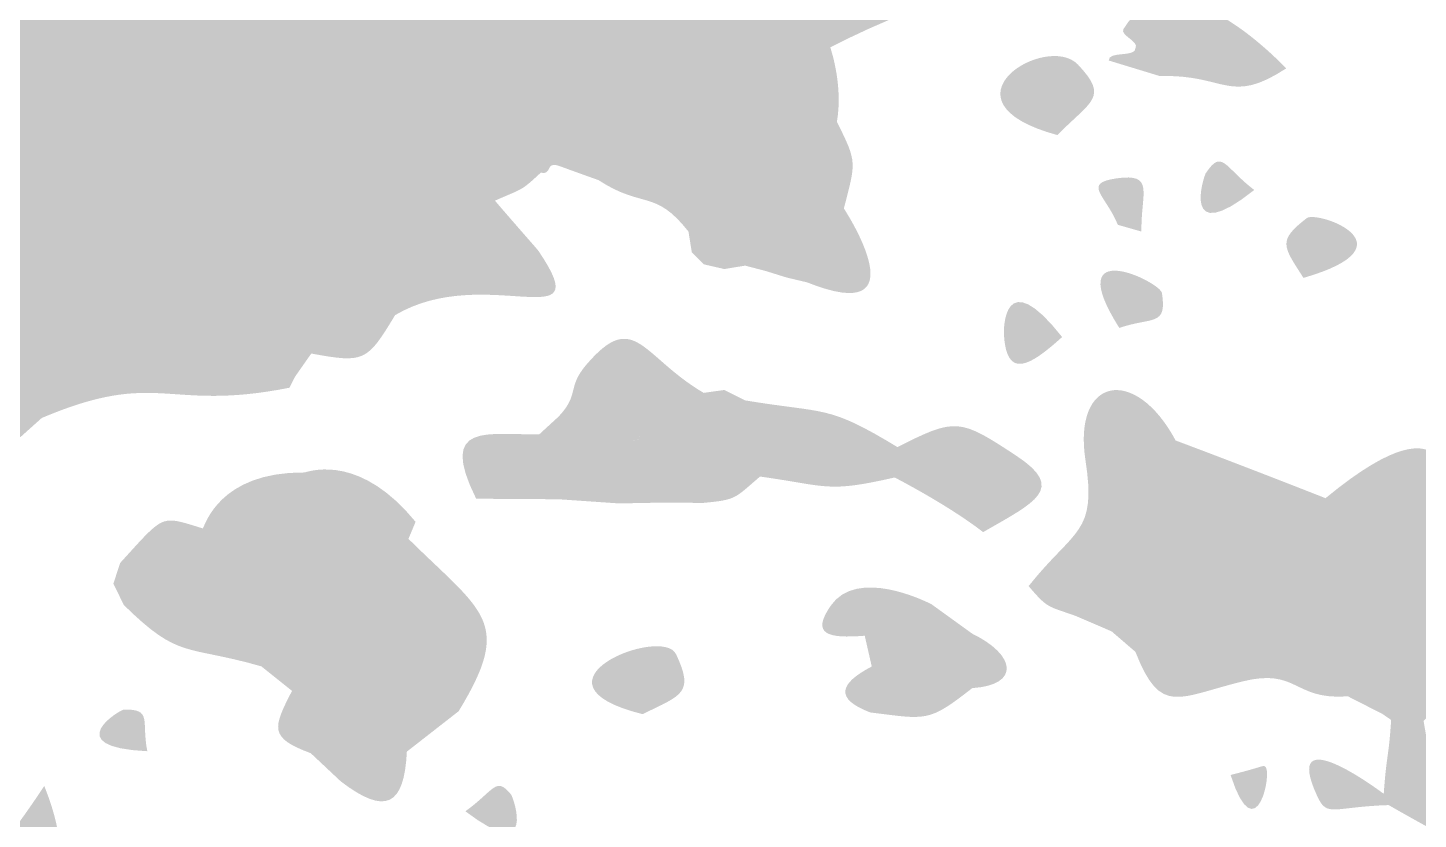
# Model space of a CAD drawing. Header units: millimetres. Extents: x 554 to 734, y 0 to 123.
# Drawn here: x 570.59 to 581.12, y 76.27 to 82.26 of the extents above; entities that cross this region are included whole.
import ezdxf

# ---------------------------------------------------------------- set-up
doc = ezdxf.new("R2010")
doc.units = ezdxf.units.MM

msp = doc.modelspace()

# ---------------------------------------------------------------- hatches: boundary and pattern name
at = {"true_color": 0x080808, "transparency": 33554687}
h = msp.add_hatch(color=18, dxfattribs=at)
edge = h.paths.add_edge_path(flags=0)
edge.add_spline(control_points=[(581.047, 84.266), (581.042, 83.685), (580.977, 83.678), (580.447, 83.482), (580.424, 83.496), (579.544, 83.951), (580.213, 83.242), (580.213, 83.242), (580.099, 82.864), (580.099, 82.864), (579.818, 82.872), (578.206, 82.913), (576.671, 82.114), (575.943, 81.902), (575.956, 81.927), (575.284, 81.588), (574.813, 81.499), (574.783, 81.557), (574.478, 81.165), (574.324, 81.021), (574.342, 81.047), (574.131, 80.953), (572.745, 81.078), (572.726, 80.999), (572.699, 80.887), (572.599, 80.466), (572.736, 80.42), (572.415, 80.12), (572.163, 80.137), (572.182, 80.144), (571.941, 80.24), (571.916, 80.713), (572.009, 80.711), (571.983, 80.741), (571.951, 80.776), (571.894, 80.84), (571.457, 80.477), (570.9, 80.303), (570.404, 79.434), (570.34, 79.323), (570.038, 78.654), (570.016, 78.615), (569.293, 78.486), (568.884, 78.413), (568.955, 78.161), (568.542, 78.244), (568.542, 78.244), (568.317, 78.664), (568.317, 78.664), (568.25, 79.178), (568.306, 79.18), (568.034, 79.622), (568.034, 79.622), (568.069, 79.943), (568.069, 79.943), (568.307, 80.795), (567.845, 80.755), (567.824, 81.639), (568.06, 81.449), (568.038, 81.457), (568.352, 81.439), (568.352, 81.439), (568.621, 82.021), (568.621, 82.021), (569.45, 82.367), (569.823, 81.873), (570.096, 82.745), (570.398, 83.714), (572.213, 81.551), (573.333, 82.817), (574.885, 83.586), (575.014, 83.452), (575.054, 83.465), (576.072, 83.369), (576.183, 83.859), (576.228, 84.003), (576.228, 84.003), (576.497, 84.16), (576.497, 84.16), (576.532, 84.165), (577.981, 84.327), (576.72, 83.78), (575.722, 83.348), (577.37, 83.563), (577.429, 83.571), (577.764, 83.518), (577.746, 83.519), (578.066, 83.611), (578.066, 83.611), (578.392, 83.833), (578.392, 83.833), (578.392, 83.833), (578.534, 83.857), (578.534, 83.857), (579.2, 84.232), (579.211, 84.111), (579.949, 84.166), (580.521, 84.11), (580.492, 84.134), (581.047, 84.266)], knot_values=[0, 0, 0, 0, 1, 1, 1, 2, 2, 2, 3, 3, 3, 4, 4, 4, 5, 5, 5, 6, 6, 6, 7, 7, 7, 8, 8, 8, 9, 9, 9, 10, 10, 10, 11, 11, 11, 12, 12, 12, 13, 13, 13, 14, 14, 14, 15, 15, 15, 16, 16, 16, 17, 17, 17, 18, 18, 18, 19, 19, 19, 20, 20, 20, 21, 21, 21, 22, 22, 22, 23, 23, 23, 24, 24, 24, 25, 25, 25, 26, 26, 26, 27, 27, 27, 28, 28, 28, 29, 29, 29, 30, 30, 30, 31, 31, 31, 32, 32, 32, 33, 33, 33, 33], degree=3, periodic=1)
h = msp.add_hatch(color=18, dxfattribs=at)
edge = h.paths.add_edge_path(flags=0)
edge.add_spline(control_points=[(578.983, 82.11), (579.013, 82.159), (578.862, 82.206), (578.892, 82.254), (579.258, 82.856), (580.053, 82.029), (580.124, 81.955), (579.691, 81.673), (579.668, 81.913), (579.167, 81.897), (579.167, 81.897), (578.983, 82.11), (578.983, 82.11)], knot_values=[0, 0, 0, 0, 1, 1, 1, 2, 2, 2, 3, 3, 3, 4, 4, 4, 4], degree=3, periodic=1)
h = msp.add_hatch(color=18, dxfattribs=at)
edge = h.paths.add_edge_path(flags=0)
edge.add_spline(control_points=[(578.391, 81.45), (577.445, 81.707), (578.313, 82.234), (578.548, 81.983), (578.783, 81.733), (578.648, 81.712), (578.391, 81.45)], knot_values=[0, 0, 0, 0, 1, 1, 1, 2, 2, 2, 2], degree=3, periodic=1)
h = msp.add_hatch(color=18, dxfattribs=at)
edge = h.paths.add_edge_path(flags=0)
edge.add_spline(control_points=[(576.671, 82.114), (576.685, 82.071), (576.767, 81.812), (576.721, 81.55), (576.66, 81.561), (576.049, 81.677), (576.029, 81.189), (575.995, 80.366), (576.721, 80.858), (576.774, 80.894), (576.801, 80.852), (577.357, 79.99), (576.496, 80.334), (576.496, 80.334), (576.34, 80.371), (576.34, 80.371), (576.34, 80.371), (576.183, 80.42), (576.183, 80.42), (576.183, 80.42), (576.026, 80.461), (576.026, 80.461), (576.026, 80.461), (575.869, 80.435), (575.869, 80.435), (575.869, 80.435), (575.712, 80.471), (575.712, 80.471), (575.712, 80.471), (575.622, 80.562), (575.622, 80.562), (575.622, 80.562), (575.597, 80.719), (575.597, 80.719), (575.341, 81.044), (575.254, 80.888), (574.915, 81.109), (575.153, 81.336), (575.174, 81.293), (575.284, 81.588), (575.956, 81.927), (575.943, 81.902), (576.671, 82.114)], knot_values=[0, 0, 0, 0, 1, 1, 1, 2, 2, 2, 3, 3, 3, 4, 4, 4, 5, 5, 5, 6, 6, 6, 7, 7, 7, 8, 8, 8, 9, 9, 9, 10, 10, 10, 11, 11, 11, 12, 12, 12, 13, 13, 13, 14, 14, 14, 14], degree=3, periodic=1)
h = msp.add_hatch(color=18, dxfattribs=at)
edge = h.paths.add_edge_path(flags=0)
edge.add_spline(control_points=[(578.983, 82.11), (578.983, 82.11), (579.167, 81.897), (579.167, 81.897), (579.167, 81.897), (578.78, 82.015), (578.78, 82.015), (578.775, 82.09), (578.988, 82.036), (578.983, 82.11)], knot_values=[0, 0, 0, 0, 1, 1, 1, 2, 2, 2, 3, 3, 3, 3], degree=3, periodic=1)
h = msp.add_hatch(color=18, dxfattribs=at)
edge = h.paths.add_edge_path(flags=0)
edge.add_spline(control_points=[(576.721, 81.55), (576.879, 81.238), (576.863, 81.244), (576.774, 80.894), (576.721, 80.858), (575.995, 80.366), (576.029, 81.189), (576.049, 81.677), (576.66, 81.561), (576.721, 81.55)], knot_values=[0, 0, 0, 0, 1, 1, 1, 2, 2, 2, 3, 3, 3, 3], degree=3, periodic=1)
h = msp.add_hatch(color=18, dxfattribs=at)
edge = h.paths.add_edge_path(flags=0)
edge.add_spline(control_points=[(575.284, 81.588), (575.174, 81.293), (575.153, 81.336), (574.915, 81.109), (574.597, 81.222), (574.623, 81.216), (574.597, 81.222), (574.519, 81.24), (574.561, 81.146), (574.478, 81.165), (574.783, 81.557), (574.813, 81.499), (575.284, 81.588)], knot_values=[0, 0, 0, 0, 1, 1, 1, 2, 2, 2, 3, 3, 3, 4, 4, 4, 4], degree=3, periodic=1)
h = msp.add_hatch(color=18, dxfattribs=at)
edge = h.paths.add_edge_path(flags=0)
edge.add_spline(control_points=[(579.882, 81.034), (579.324, 80.588), (579.498, 81.135), (579.515, 81.161), (579.64, 81.348), (579.652, 81.21), (579.882, 81.034)], knot_values=[0, 0, 0, 0, 1, 1, 1, 2, 2, 2, 2], degree=3, periodic=1)
h = msp.add_hatch(color=18, dxfattribs=at)
edge = h.paths.add_edge_path(flags=0)
edge.add_spline(control_points=[(579.028, 80.719), (579.028, 80.719), (578.849, 80.77), (578.849, 80.77), (578.756, 80.998), (578.577, 81.084), (578.839, 81.122), (579.134, 81.164), (579.022, 81.013), (579.028, 80.719)], knot_values=[0, 0, 0, 0, 1, 1, 1, 2, 2, 2, 3, 3, 3, 3], degree=3, periodic=1)
h = msp.add_hatch(color=18, dxfattribs=at)
edge = h.paths.add_edge_path(flags=0)
edge.add_spline(control_points=[(574.131, 80.953), (574.442, 80.592), (574.444, 80.597), (574.467, 80.563), (574.915, 79.898), (574.054, 80.488), (573.375, 80.086), (573.162, 79.734), (573.144, 79.721), (572.74, 79.795), (572.74, 79.795), (572.415, 80.12), (572.415, 80.12), (572.736, 80.42), (572.599, 80.466), (572.699, 80.887), (572.726, 80.999), (572.745, 81.078), (574.131, 80.953)], knot_values=[0, 0, 0, 0, 1, 1, 1, 2, 2, 2, 3, 3, 3, 4, 4, 4, 5, 5, 5, 6, 6, 6, 6], degree=3, periodic=1)
h = msp.add_hatch(color=18, dxfattribs=at)
edge = h.paths.add_edge_path(flags=0)
edge.add_spline(control_points=[(580.255, 80.368), (580.098, 80.613), (580.059, 80.649), (580.28, 80.821), (580.357, 80.88), (581.111, 80.616), (580.255, 80.368)], knot_values=[0, 0, 0, 0, 1, 1, 1, 2, 2, 2, 2], degree=3, periodic=1)
h = msp.add_hatch(color=18, dxfattribs=at)
edge = h.paths.add_edge_path(flags=0)
edge.add_spline(control_points=[(571.457, 80.477), (571.894, 80.84), (571.951, 80.776), (571.983, 80.741), (572.009, 80.711), (571.916, 80.713), (571.941, 80.24), (571.704, 80.434), (571.719, 80.396), (571.457, 80.477)], knot_values=[0, 0, 0, 0, 1, 1, 1, 2, 2, 2, 3, 3, 3, 3], degree=3, periodic=1)
h = msp.add_hatch(color=18, dxfattribs=at)
edge = h.paths.add_edge_path(flags=0)
edge.add_spline(control_points=[(573.375, 80.086), (573.046, 80.35), (573.004, 80.335), (573.017, 80.368), (573.096, 80.57), (573.815, 80.796), (573.375, 80.086)], knot_values=[0, 0, 0, 0, 1, 1, 1, 2, 2, 2, 2], degree=3, periodic=1)
h = msp.add_hatch(color=18, dxfattribs=at)
edge = h.paths.add_edge_path(flags=0)
edge.add_spline(control_points=[(578.86, 79.989), (578.409, 80.703), (579.169, 80.341), (579.183, 80.253), (579.223, 79.997), (579.11, 80.075), (578.86, 79.989)], knot_values=[0, 0, 0, 0, 1, 1, 1, 2, 2, 2, 2], degree=3, periodic=1)
h = msp.add_hatch(color=18, dxfattribs=at)
edge = h.paths.add_edge_path(flags=0)
edge.add_spline(control_points=[(571.457, 80.477), (571.719, 80.396), (571.704, 80.434), (571.941, 80.24), (572.182, 80.144), (572.163, 80.137), (572.415, 80.12), (572.415, 80.12), (572.74, 79.795), (572.74, 79.795), (572.74, 79.795), (572.618, 79.621), (572.618, 79.621), (572.618, 79.621), (572.575, 79.536), (572.575, 79.536), (571.636, 79.349), (571.591, 79.684), (570.699, 79.307), (570.699, 79.307), (570.536, 79.161), (570.536, 79.161), (570.536, 79.161), (570.34, 79.323), (570.34, 79.323), (570.404, 79.434), (570.9, 80.303), (571.457, 80.477)], knot_values=[0, 0, 0, 0, 1, 1, 1, 2, 2, 2, 3, 3, 3, 4, 4, 4, 5, 5, 5, 6, 6, 6, 7, 7, 7, 8, 8, 8, 9, 9, 9, 9], degree=3, periodic=1)
h = msp.add_hatch(color=18, dxfattribs=at)
edge = h.paths.add_edge_path(flags=0)
edge.add_spline(control_points=[(578.427, 79.92), (578.177, 79.693), (578.007, 79.601), (577.986, 79.937), (577.984, 79.972), (577.98, 80.489), (578.427, 79.92)], knot_values=[0, 0, 0, 0, 1, 1, 1, 2, 2, 2, 2], degree=3, periodic=1)
h = msp.add_hatch(color=18, dxfattribs=at)
edge = h.paths.add_edge_path(flags=0)
edge.add_spline(control_points=[(574.613, 79.317), (574.774, 79.488), (574.675, 79.536), (574.823, 79.71), (575.189, 80.138), (575.241, 79.774), (575.712, 79.497), (575.712, 79.497), (575.559, 79.307), (575.559, 79.307), (575.559, 79.307), (575.538, 79.21), (575.538, 79.21), (575.538, 79.21), (575.233, 79.174), (575.233, 79.174), (575.233, 79.174), (574.758, 79.379), (574.758, 79.379), (574.758, 79.379), (574.613, 79.317), (574.613, 79.317)], knot_values=[0, 0, 0, 0, 1, 1, 1, 2, 2, 2, 3, 3, 3, 4, 4, 4, 5, 5, 5, 6, 6, 6, 7, 7, 7, 7], degree=3, periodic=1)
h = msp.add_hatch(color=18, dxfattribs=at)
edge = h.paths.add_edge_path(flags=0)
edge.add_spline(control_points=[(579.287, 79.136), (579.287, 79.136), (579.334, 78.517), (579.334, 78.517), (579.334, 78.517), (579.054, 78.188), (579.054, 78.188), (579.054, 78.188), (579.183, 77.908), (579.183, 77.908), (579.183, 77.908), (579.147, 77.631), (579.147, 77.631), (579.147, 77.631), (578.982, 77.535), (578.982, 77.535), (578.982, 77.535), (578.802, 77.69), (578.802, 77.69), (578.802, 77.69), (578.53, 77.807), (578.53, 77.807), (578.314, 77.884), (578.32, 77.861), (578.173, 78.033), (578.523, 78.473), (578.691, 78.425), (578.604, 78.985), (578.506, 79.617), (578.978, 79.712), (579.287, 79.136)], knot_values=[0, 0, 0, 0, 1, 1, 1, 2, 2, 2, 3, 3, 3, 4, 4, 4, 5, 5, 5, 6, 6, 6, 7, 7, 7, 8, 8, 8, 9, 9, 9, 10, 10, 10, 10], degree=3, periodic=1)
h = msp.add_hatch(color=18, dxfattribs=at)
edge = h.paths.add_edge_path(flags=0)
edge.add_spline(control_points=[(575.538, 79.21), (575.538, 79.21), (575.559, 79.307), (575.559, 79.307), (575.559, 79.307), (575.712, 79.497), (575.712, 79.497), (575.712, 79.497), (575.869, 79.519), (575.869, 79.519), (575.869, 79.519), (576.026, 79.44), (576.026, 79.44), (576.647, 79.337), (576.646, 79.41), (577.18, 79.086), (577.18, 79.086), (577.159, 78.856), (577.159, 78.856), (576.644, 78.738), (576.654, 78.791), (576.139, 78.863), (576, 79.094), (575.969, 79.082), (575.726, 78.981), (575.726, 78.981), (575.538, 79.21), (575.538, 79.21)], knot_values=[0, 0, 0, 0, 1, 1, 1, 2, 2, 2, 3, 3, 3, 4, 4, 4, 5, 5, 5, 6, 6, 6, 7, 7, 7, 8, 8, 8, 9, 9, 9, 9], degree=3, periodic=1)
h = msp.add_hatch(color=18, dxfattribs=at)
edge = h.paths.add_edge_path(flags=0)
edge.add_spline(control_points=[(574.758, 79.379), (574.758, 79.379), (575.233, 79.174), (575.233, 79.174), (575.203, 79.093), (575.147, 79.173), (575.118, 79.095), (575.111, 79.076), (575.118, 79.095), (575.094, 78.844), (575.094, 78.844), (575.076, 78.659), (575.076, 78.659), (575.076, 78.659), (574.612, 78.691), (574.612, 78.691), (574.589, 78.76), (574.667, 78.741), (574.649, 78.794), (574.638, 78.827), (574.649, 78.794), (574.468, 79.184), (574.468, 79.184), (574.758, 79.379), (574.758, 79.379)], knot_values=[0, 0, 0, 0, 1, 1, 1, 2, 2, 2, 3, 3, 3, 4, 4, 4, 5, 5, 5, 6, 6, 6, 7, 7, 7, 8, 8, 8, 8], degree=3, periodic=1)
msp.add_hatch(color=18, dxfattribs=at).paths.add_polyline_path([(574.613, 79.317), (574.758, 79.379), (574.468, 79.184)], flags=0)
h = msp.add_hatch(color=18, dxfattribs=at)
edge = h.paths.add_edge_path(flags=0)
edge.add_spline(control_points=[(577.18, 79.086), (577.623, 79.312), (577.652, 79.303), (578.084, 79.018), (578.46, 78.769), (578.218, 78.667), (577.829, 78.442), (577.779, 78.48), (577.575, 78.637), (577.159, 78.856), (577.159, 78.856), (577.18, 79.086), (577.18, 79.086)], knot_values=[0, 0, 0, 0, 1, 1, 1, 2, 2, 2, 3, 3, 3, 4, 4, 4, 4], degree=3, periodic=1)
h = msp.add_hatch(color=18, dxfattribs=at)
edge = h.paths.add_edge_path(flags=0)
edge.add_spline(control_points=[(574.468, 79.184), (574.649, 78.794), (574.638, 78.827), (574.649, 78.794), (574.667, 78.741), (574.589, 78.76), (574.612, 78.691), (574.612, 78.691), (573.989, 78.695), (573.989, 78.695), (573.693, 79.288), (574.089, 79.173), (574.468, 79.184)], knot_values=[0, 0, 0, 0, 1, 1, 1, 2, 2, 2, 3, 3, 3, 4, 4, 4, 4], degree=3, periodic=1)
h = msp.add_hatch(color=18, dxfattribs=at)
edge = h.paths.add_edge_path(flags=0)
edge.add_spline(control_points=[(575.233, 79.174), (575.233, 79.174), (575.538, 79.21), (575.538, 79.21), (575.538, 79.21), (575.726, 78.981), (575.726, 78.981), (575.726, 78.981), (575.705, 78.663), (575.705, 78.663), (575.655, 78.658), (575.668, 78.674), (575.076, 78.659), (575.076, 78.659), (575.094, 78.844), (575.094, 78.844), (575.094, 78.844), (575.233, 79.174), (575.233, 79.174)], knot_values=[0, 0, 0, 0, 1, 1, 1, 2, 2, 2, 3, 3, 3, 4, 4, 4, 5, 5, 5, 6, 6, 6, 6], degree=3, periodic=1)
h = msp.add_hatch(color=18, dxfattribs=at)
edge = h.paths.add_edge_path(flags=0)
edge.add_spline(control_points=[(575.23, 79.165), (575.23, 79.165), (575.094, 78.844), (575.094, 78.844), (575.118, 79.095), (575.111, 79.076), (575.118, 79.095), (575.146, 79.17), (575.199, 79.099), (575.23, 79.165)], knot_values=[0, 0, 0, 0, 1, 1, 1, 2, 2, 2, 3, 3, 3, 3], degree=3, periodic=1)
edge = h.paths.add_edge_path(flags=0)
edge.add_spline(control_points=[(575.23, 79.165), (575.23, 79.165), (575.233, 79.174), (575.233, 79.174), (575.232, 79.171), (575.231, 79.168), (575.23, 79.165)], knot_values=[0, 0, 0, 0, 1, 1, 1, 2, 2, 2, 2], degree=3, periodic=1)
h = msp.add_hatch(color=18, dxfattribs=at)
edge = h.paths.add_edge_path(flags=0)
edge.add_spline(control_points=[(575.726, 78.981), (575.969, 79.082), (576, 79.094), (576.139, 78.863), (575.944, 78.697), (575.965, 78.687), (575.705, 78.663), (575.705, 78.663), (575.726, 78.981), (575.726, 78.981)], knot_values=[0, 0, 0, 0, 1, 1, 1, 2, 2, 2, 3, 3, 3, 3], degree=3, periodic=1)
h = msp.add_hatch(color=18, dxfattribs=at)
edge = h.paths.add_edge_path(flags=0)
edge.add_spline(control_points=[(580.422, 78.699), (580.977, 79.158), (581.153, 79.082), (581.217, 79.055), (581.824, 78.796), (581.471, 78.618), (581.184, 78.022), (580.969, 77.936), (580.946, 77.991), (580.832, 77.778), (580.832, 77.778), (580.566, 77.702), (580.566, 77.702), (579.969, 77.798), (579.872, 78.07), (579.495, 77.578), (579.372, 77.418), (579.337, 77.423), (579.319, 77.426), (579.163, 77.45), (579.303, 77.608), (579.147, 77.631), (579.147, 77.631), (579.183, 77.908), (579.183, 77.908), (579.183, 77.908), (579.054, 78.188), (579.054, 78.188), (579.054, 78.188), (579.334, 78.517), (579.334, 78.517), (579.334, 78.517), (579.477, 78.604), (579.477, 78.604), (579.846, 78.426), (580.329, 78.277), (580.405, 78.254), (580.405, 78.254), (580.538, 78.385), (580.538, 78.385), (580.603, 78.575), (580.571, 78.558), (580.422, 78.699)], knot_values=[0, 0, 0, 0, 1, 1, 1, 2, 2, 2, 3, 3, 3, 4, 4, 4, 5, 5, 5, 6, 6, 6, 7, 7, 7, 8, 8, 8, 9, 9, 9, 10, 10, 10, 11, 11, 11, 12, 12, 12, 13, 13, 13, 14, 14, 14, 14], degree=3, periodic=1)
h = msp.add_hatch(color=18, dxfattribs=at)
edge = h.paths.add_edge_path(flags=0)
edge.add_spline(control_points=[(579.287, 79.136), (579.774, 78.954), (580.331, 78.735), (580.422, 78.699), (580.571, 78.558), (580.603, 78.575), (580.538, 78.385), (580.538, 78.385), (580.405, 78.254), (580.405, 78.254), (580.329, 78.277), (579.846, 78.426), (579.477, 78.604), (579.477, 78.604), (579.334, 78.517), (579.334, 78.517), (579.334, 78.517), (579.287, 79.136), (579.287, 79.136)], knot_values=[0, 0, 0, 0, 1, 1, 1, 2, 2, 2, 3, 3, 3, 4, 4, 4, 5, 5, 5, 6, 6, 6, 6], degree=3, periodic=1)
h = msp.add_hatch(color=18, dxfattribs=at)
edge = h.paths.add_edge_path(flags=0)
edge.add_spline(control_points=[(572.689, 78.894), (572.76, 78.914), (573.123, 79.019), (573.53, 78.52), (573.53, 78.52), (573.476, 78.391), (573.476, 78.391), (573.476, 78.391), (573.368, 78.341), (573.368, 78.341), (572.891, 78.493), (572.801, 78.425), (572.689, 78.894)], knot_values=[0, 0, 0, 0, 1, 1, 1, 2, 2, 2, 3, 3, 3, 4, 4, 4, 4], degree=3, periodic=1)
h = msp.add_hatch(color=18, dxfattribs=at)
edge = h.paths.add_edge_path(flags=0)
edge.add_spline(control_points=[(572.689, 78.894), (572.801, 78.425), (572.891, 78.493), (573.368, 78.341), (573.406, 77.951), (573.439, 77.981), (573.586, 77.63), (573.111, 77.576), (573.045, 77.688), (573.022, 77.727), (572.77, 78.155), (572.713, 77.758), (572.362, 77.425), (571.784, 77.591), (571.744, 77.473), (571.32, 77.89), (571.32, 77.89), (571.241, 78.052), (571.241, 78.052), (571.241, 78.052), (571.293, 78.209), (571.293, 78.209), (571.293, 78.209), (571.444, 78.375), (571.444, 78.375), (571.721, 77.992), (571.763, 78.016), (572.223, 78.113), (572.368, 78.144), (572.245, 78.181), (571.918, 78.47), (571.936, 78.49), (572.039, 78.899), (572.689, 78.894)], knot_values=[0, 0, 0, 0, 1, 1, 1, 2, 2, 2, 3, 3, 3, 4, 4, 4, 5, 5, 5, 6, 6, 6, 7, 7, 7, 8, 8, 8, 9, 9, 9, 10, 10, 10, 11, 11, 11, 11], degree=3, periodic=1)
h = msp.add_hatch(color=18, dxfattribs=at)
edge = h.paths.add_edge_path(flags=0)
edge.add_spline(control_points=[(571.918, 78.47), (572.245, 78.181), (572.368, 78.144), (572.223, 78.113), (571.763, 78.016), (571.721, 77.992), (571.444, 78.375), (571.63, 78.571), (571.644, 78.555), (571.918, 78.47)], knot_values=[0, 0, 0, 0, 1, 1, 1, 2, 2, 2, 3, 3, 3, 3], degree=3, periodic=1)
h = msp.add_hatch(color=18, dxfattribs=at)
edge = h.paths.add_edge_path(flags=0)
edge.add_spline(control_points=[(573.368, 78.341), (573.368, 78.341), (573.476, 78.391), (573.476, 78.391), (574.043, 77.831), (574.272, 77.766), (573.856, 77.085), (573.741, 77.345), (573.657, 77.291), (573.647, 77.558), (573.645, 77.607), (573.588, 77.57), (573.586, 77.63), (573.439, 77.981), (573.406, 77.951), (573.368, 78.341)], knot_values=[0, 0, 0, 0, 1, 1, 1, 2, 2, 2, 3, 3, 3, 4, 4, 4, 5, 5, 5, 5], degree=3, periodic=1)
h = msp.add_hatch(color=18, dxfattribs=at)
edge = h.paths.add_edge_path(flags=0)
edge.add_spline(control_points=[(573.586, 77.63), (573.588, 77.57), (573.645, 77.607), (573.647, 77.558), (573.657, 77.291), (573.741, 77.345), (573.856, 77.085), (573.856, 77.085), (573.464, 76.779), (573.464, 76.779), (573.183, 76.687), (573.172, 76.75), (572.964, 76.553), (572.964, 76.553), (572.736, 76.767), (572.736, 76.767), (572.918, 77.004), (573.022, 77.152), (572.594, 77.239), (572.594, 77.239), (572.362, 77.425), (572.362, 77.425), (572.713, 77.758), (572.77, 78.155), (573.022, 77.727), (573.045, 77.688), (573.111, 77.576), (573.586, 77.63)], knot_values=[0, 0, 0, 0, 1, 1, 1, 2, 2, 2, 3, 3, 3, 4, 4, 4, 5, 5, 5, 6, 6, 6, 7, 7, 7, 8, 8, 8, 9, 9, 9, 9], degree=3, periodic=1)
h = msp.add_hatch(color=18, dxfattribs=at)
edge = h.paths.add_edge_path(flags=0)
edge.add_spline(control_points=[(577.312, 77.841), (577.189, 77.784), (577.24, 77.74), (577.121, 77.685), (577.107, 77.678), (577.121, 77.685), (576.932, 77.657), (576.652, 77.635), (576.524, 77.666), (576.674, 77.884), (576.873, 78.174), (577.383, 77.923), (577.437, 77.896), (577.437, 77.896), (577.312, 77.841), (577.312, 77.841)], knot_values=[0, 0, 0, 0, 1, 1, 1, 2, 2, 2, 3, 3, 3, 4, 4, 4, 5, 5, 5, 5], degree=3, periodic=1)
h = msp.add_hatch(color=18, dxfattribs=at)
edge = h.paths.add_edge_path(flags=0)
edge.add_spline(control_points=[(580.566, 77.702), (580.518, 77.45), (580.519, 77.47), (580.518, 77.45), (580.518, 77.304), (580.591, 77.336), (580.591, 77.198), (580.178, 77.166), (580.214, 77.415), (579.794, 77.311), (579.302, 77.19), (579.174, 77.047), (578.982, 77.535), (578.982, 77.535), (579.147, 77.631), (579.147, 77.631), (579.303, 77.608), (579.163, 77.45), (579.319, 77.426), (579.337, 77.423), (579.372, 77.418), (579.495, 77.578), (579.872, 78.07), (579.969, 77.798), (580.566, 77.702)], knot_values=[0, 0, 0, 0, 1, 1, 1, 2, 2, 2, 3, 3, 3, 4, 4, 4, 5, 5, 5, 6, 6, 6, 7, 7, 7, 8, 8, 8, 8], degree=3, periodic=1)
h = msp.add_hatch(color=18, dxfattribs=at)
edge = h.paths.add_edge_path(flags=0)
edge.add_spline(control_points=[(581.184, 78.022), (581.284, 77.971), (581.812, 77.708), (582.435, 77.376), (582.435, 77.376), (582.619, 77.301), (582.619, 77.301), (582.41, 77.126), (582.432, 77.088), (582.15, 77.082), (581.892, 77.112), (581.918, 77.102), (581.658, 77.227), (581.519, 77.327), (581.525, 77.33), (581.39, 77.241), (581.39, 77.241), (581.165, 77.011), (581.165, 77.011), (581.165, 77.011), (580.919, 77.019), (580.919, 77.019), (580.919, 77.019), (580.852, 77.065), (580.852, 77.065), (580.852, 77.102), (580.839, 77.093), (580.789, 77.524), (580.787, 77.544), (580.789, 77.524), (580.832, 77.778), (580.946, 77.991), (580.969, 77.936), (581.184, 78.022)], knot_values=[0, 0, 0, 0, 1, 1, 1, 2, 2, 2, 3, 3, 3, 4, 4, 4, 5, 5, 5, 6, 6, 6, 7, 7, 7, 8, 8, 8, 9, 9, 9, 10, 10, 10, 11, 11, 11, 11], degree=3, periodic=1)
h = msp.add_hatch(color=18, dxfattribs=at)
edge = h.paths.add_edge_path(flags=0)
edge.add_spline(control_points=[(577.312, 77.841), (577.385, 77.475), (577.483, 77.574), (577.628, 77.434), (577.628, 77.434), (577.746, 77.26), (577.746, 77.26), (577.412, 76.998), (577.403, 77.023), (576.973, 77.076), (576.973, 77.076), (576.985, 77.424), (576.985, 77.424), (576.985, 77.424), (576.932, 77.657), (576.932, 77.657), (577.121, 77.685), (577.107, 77.678), (577.121, 77.685), (577.24, 77.74), (577.189, 77.784), (577.312, 77.841)], knot_values=[0, 0, 0, 0, 1, 1, 1, 2, 2, 2, 3, 3, 3, 4, 4, 4, 5, 5, 5, 6, 6, 6, 7, 7, 7, 7], degree=3, periodic=1)
h = msp.add_hatch(color=18, dxfattribs=at)
edge = h.paths.add_edge_path(flags=0)
edge.add_spline(control_points=[(577.312, 77.841), (577.312, 77.841), (577.437, 77.896), (577.437, 77.896), (577.437, 77.896), (577.747, 77.672), (577.747, 77.672), (577.747, 77.672), (577.628, 77.434), (577.628, 77.434), (577.483, 77.574), (577.385, 77.475), (577.312, 77.841)], knot_values=[0, 0, 0, 0, 1, 1, 1, 2, 2, 2, 3, 3, 3, 4, 4, 4, 4], degree=3, periodic=1)
h = msp.add_hatch(color=18, dxfattribs=at)
edge = h.paths.add_edge_path(flags=0)
edge.add_spline(control_points=[(575.249, 77.063), (574.301, 77.299), (575.399, 77.738), (575.503, 77.517), (575.641, 77.223), (575.55, 77.209), (575.249, 77.063)], knot_values=[0, 0, 0, 0, 1, 1, 1, 2, 2, 2, 2], degree=3, periodic=1)
h = msp.add_hatch(color=18, dxfattribs=at)
edge = h.paths.add_edge_path(flags=0)
edge.add_spline(control_points=[(580.566, 77.702), (580.566, 77.702), (580.832, 77.778), (580.832, 77.778), (580.789, 77.524), (580.787, 77.544), (580.789, 77.524), (580.839, 77.093), (580.852, 77.102), (580.852, 77.065), (580.852, 77.065), (580.591, 77.198), (580.591, 77.198), (580.591, 77.336), (580.518, 77.304), (580.518, 77.45), (580.519, 77.47), (580.518, 77.45), (580.566, 77.702)], knot_values=[0, 0, 0, 0, 1, 1, 1, 2, 2, 2, 3, 3, 3, 4, 4, 4, 5, 5, 5, 6, 6, 6, 6], degree=3, periodic=1)
h = msp.add_hatch(color=18, dxfattribs=at)
edge = h.paths.add_edge_path(flags=0)
edge.add_spline(control_points=[(577.747, 77.672), (578.077, 77.512), (578.112, 77.284), (577.746, 77.26), (577.746, 77.26), (577.628, 77.434), (577.628, 77.434), (577.628, 77.434), (577.747, 77.672), (577.747, 77.672)], knot_values=[0, 0, 0, 0, 1, 1, 1, 2, 2, 2, 3, 3, 3, 3], degree=3, periodic=1)
h = msp.add_hatch(color=18, dxfattribs=at)
edge = h.paths.add_edge_path(flags=0)
edge.add_spline(control_points=[(576.985, 77.424), (576.985, 77.424), (576.973, 77.076), (576.973, 77.076), (576.705, 77.179), (576.735, 77.293), (576.985, 77.424)], knot_values=[0, 0, 0, 0, 1, 1, 1, 2, 2, 2, 2], degree=3, periodic=1)
h = msp.add_hatch(color=18, dxfattribs=at)
edge = h.paths.add_edge_path(flags=0)
edge.add_spline(control_points=[(572.594, 77.239), (573.022, 77.152), (572.918, 77.004), (572.736, 76.767), (572.42, 76.884), (572.448, 76.956), (572.594, 77.239)], knot_values=[0, 0, 0, 0, 1, 1, 1, 2, 2, 2, 2], degree=3, periodic=1)
h = msp.add_hatch(color=18, dxfattribs=at)
edge = h.paths.add_edge_path(flags=0)
edge.add_spline(control_points=[(571.498, 76.782), (570.821, 76.813), (571.293, 77.098), (571.322, 77.098), (571.538, 77.101), (571.452, 77.014), (571.498, 76.782)], knot_values=[0, 0, 0, 0, 1, 1, 1, 2, 2, 2, 2], degree=3, periodic=1)
h = msp.add_hatch(color=18, dxfattribs=at)
edge = h.paths.add_edge_path(flags=0)
edge.add_spline(control_points=[(580.863, 76.459), (580.863, 76.459), (580.9, 76.374), (580.9, 76.374), (580.474, 76.36), (580.435, 76.278), (580.36, 76.44), (580.081, 77.042), (580.831, 76.484), (580.863, 76.459)], knot_values=[0, 0, 0, 0, 1, 1, 1, 2, 2, 2, 3, 3, 3, 3], degree=3, periodic=1)
h = msp.add_hatch(color=18, dxfattribs=at)
edge = h.paths.add_edge_path(flags=0)
edge.add_spline(control_points=[(580.919, 77.019), (580.919, 77.019), (581.165, 77.011), (581.165, 77.011), (581.231, 76.619), (581.227, 76.631), (581.537, 76.378), (583.093, 75.107), (580.944, 76.349), (580.9, 76.374), (580.9, 76.374), (580.863, 76.459), (580.863, 76.459), (580.884, 76.762), (580.901, 76.733), (580.919, 77.019)], knot_values=[0, 0, 0, 0, 1, 1, 1, 2, 2, 2, 3, 3, 3, 4, 4, 4, 5, 5, 5, 5], degree=3, periodic=1)
h = msp.add_hatch(color=18, dxfattribs=at)
edge = h.paths.add_edge_path(flags=0)
edge.add_spline(control_points=[(573.464, 76.779), (573.444, 76.371), (573.305, 76.292), (572.964, 76.553), (573.172, 76.75), (573.183, 76.687), (573.464, 76.779)], knot_values=[0, 0, 0, 0, 1, 1, 1, 2, 2, 2, 2], degree=3, periodic=1)
h = msp.add_hatch(color=18, dxfattribs=at)
edge = h.paths.add_edge_path(flags=0)
edge.add_spline(control_points=[(579.703, 76.602), (579.962, 76.668), (579.942, 76.675), (579.962, 76.668), (580.028, 76.647), (579.897, 75.997), (579.703, 76.602)], knot_values=[0, 0, 0, 0, 1, 1, 1, 2, 2, 2, 2], degree=3, periodic=1)
h = msp.add_hatch(color=18, dxfattribs=at)
edge = h.paths.add_edge_path(flags=0)
edge.add_spline(control_points=[(573.907, 76.327), (574.125, 76.483), (574.138, 76.597), (574.253, 76.454), (574.271, 76.431), (574.456, 75.91), (573.907, 76.327)], knot_values=[0, 0, 0, 0, 1, 1, 1, 2, 2, 2, 2], degree=3, periodic=1)
h = msp.add_hatch(color=18, dxfattribs=at)
edge = h.paths.add_edge_path(flags=0)
edge.add_spline(control_points=[(570.718, 76.519), (571.085, 75.582), (570.411, 75.983), (570.39, 76.025), (570.368, 76.068), (570.413, 76.06), (570.718, 76.519)], knot_values=[0, 0, 0, 0, 1, 1, 1, 2, 2, 2, 2], degree=3, periodic=1)

doc.saveas('drawing.dxf')
